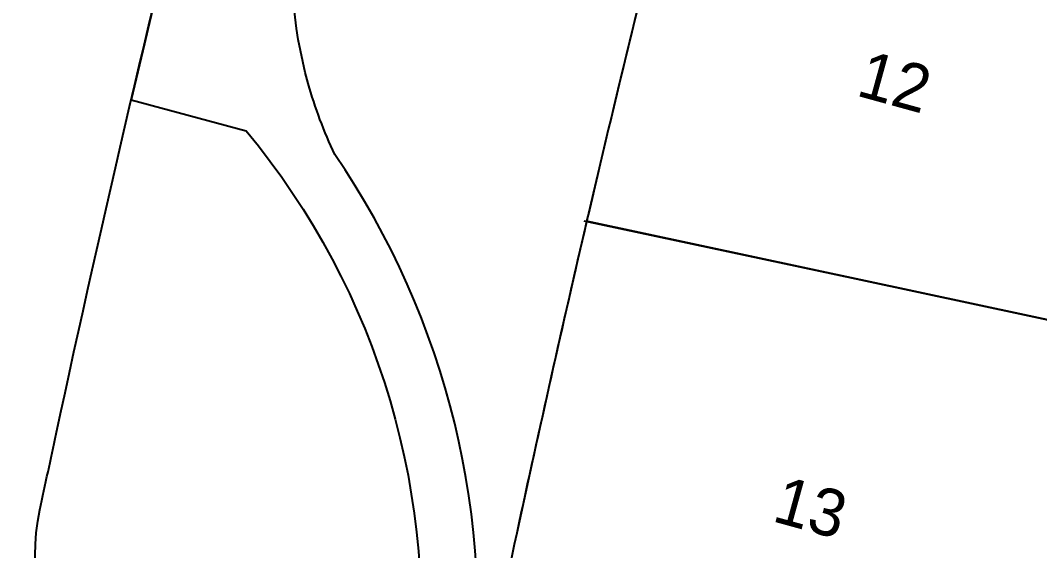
# Model space of a CAD drawing. Header units: millimetres. Extents: x 547073 to 557369, y 9424164 to 9429566.
# Drawn here: x 548942.6 to 548996.6, y 9428057.6 to 9428085.7 of the extents above; entities that cross this region are included whole.
import ezdxf

# ---------------------------------------------------------------- set-up
doc = ezdxf.new("R2010")
doc.units = ezdxf.units.MM
doc.layers.add('--- VIAS', color=9, linetype='Continuous')
doc.layers.add('NUMERACION', color=1, linetype='Continuous')
for name, color, linetype, lineweight in [('polilinea lote', 201, 'Continuous', 25), ('trazado lotes', 170, 'Continuous', 25), ('trazado manzanas', 6, 'Continuous', 25)]:
    doc.layers.add(name, color=color, linetype=linetype, lineweight=lineweight)

msp = doc.modelspace()

# ---------------------------------------------------------------- linework, layer by layer
at = {"layer": '--- VIAS'}
msp.add_lwpolyline([(549043.712, 9428184.262, 0.019733), (549020.939, 9428115.764, 0.017343), (549004.582, 9428050.84, 0.003353), (549001.94, 9428038.162, -0.417618), (548998.373, 9428035.821), (548952.836, 9428045.542, -0.413567), (548943.6, 9428059.757, -0.001003), (548944.46, 9428063.788, -0.017343), (548961.859, 9428132.848, -0.051922), (549037.858, 9428320.257)], format="xyb", dxfattribs=at)
at = {"elevation": 71.514}
msp.add_lwpolyline([(549091.643, 9428304.111, -0.002446), (549095.396, 9428310.896, 0.001447), (549097.184, 9428314.118, -0.026714), (549063.941, 9428315.974, 0.054154), (548985.876, 9428125.904, 0.017343), (548968.9, 9428058.525, 0.002508), (548966.833, 9428048.689), (548996.173, 9428042.426, -0.002571), (548998.228, 9428052.209, -0.017154), (549014.492, 9428116.868, -0.055118), (549091.643, 9428304.111, -0.002446)], format="xyb", close=True, dxfattribs=at)
at = {"layer": 'polilinea lote', "elevation": 35.757}
for points in [[(549006.707, 9428088.236), (548977.346, 9428094.504, 0.004992), (548972.609, 9428075.065), (549001.953, 9428068.8, -0.005147)], [(549001.953, 9428068.8), (548972.609, 9428075.065, 0.00423), (548968.9, 9428058.524, 0.002508), (548966.833, 9428048.689), (548996.173, 9428042.426, -0.002571), (548998.227, 9428052.208, -0.004374)]]:
    msp.add_lwpolyline(points, format="xyb", close=True, dxfattribs=at)
at = {"layer": 'trazado lotes', "elevation": 35.757}
msp.add_lwpolyline([(548972.454, 9428075.098), (549001.935, 9428068.804)], dxfattribs=at)
at = {"layer": 'trazado manzanas'}
for points in [[(548962.698, 9428043.436), (548952.836, 9428045.542, -0.413567), (548943.6, 9428059.757, -0.001003), (548944.46, 9428063.788, -0.017343), (548961.859, 9428132.848, -0.051922), (549037.858, 9428320.257)], [(549037.284, 9428185.609, 0.039367), (548996.173, 9428042.4), (548966.506, 9428048.733), (548943.926, 9428053.553, 0.284062), (548953.543, 9428045.387), (548954.29, 9428048.887), (548963.237, 9428046.977, -0.023057), (548959.66, 9428028.109), (548950.283, 9428030.111), (548951.034, 9428033.632, 0.267949), (548939.618, 9428029.934), (548959.092, 9428025.776, -0.055872), (548942.886, 9427982.282, 0.086394), (548927.913, 9427932.241)], [(548954.318, 9428105.317, 0.005971), (548948.446, 9428081.506), (548954.548, 9428079.872, -0.204676), (548963.56, 9428049.362), (548966.506, 9428048.733, 0.182691), (548959.246, 9428078.615, -0.042967), (548957.835, 9428082.377, -0.10237), (548957.18, 9428091.86, -0.156097)]]:
    msp.add_lwpolyline(points, format="xyb", dxfattribs=at)

# ---------------------------------------------------------------- texts
at = {"layer": 'NUMERACION', "char_height": 2.5, "width": 3.30606, "attachment_point": 1, "rotation": 344.6023}
for s, insert in [('12', (548987.506, 9428084.166, 35.757)), ('13', (548983.044, 9428061.585, 35.757))]:
    msp.add_mtext(s, dxfattribs=dict(at, insert=insert))

doc.saveas('drawing.dxf')
